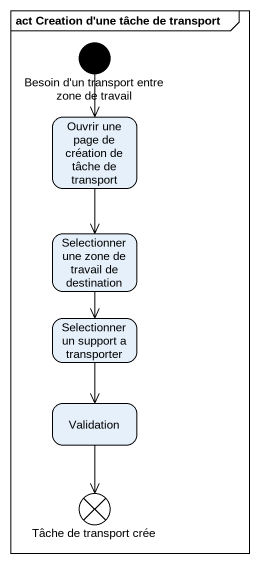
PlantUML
@startuml
mainframe act Creation d'une tâche de transport
hide empty description
state "Besoin d'un transport entre zone de travail" as Besoin_d_un_transport_entre <<start>>
state "Ouvrir une page de création de tâche de transport" as Ouvrir_une_page_de_création
state "Selectionner une zone de travail de destination" as Selectionner_une_zone_de
state "Selectionner un support a transporter" as Selectionner_un_support_a
state Validation
state "Tâche de transport crée" as Tâche_de_transport_crée <<end>>
Besoin_d_un_transport_entre --> Ouvrir_une_page_de_création
Ouvrir_une_page_de_création --> Selectionner_une_zone_de
Selectionner_une_zone_de --> Selectionner_un_support_a
Selectionner_un_support_a --> Validation
Validation --> Tâche_de_transport_crée
@enduml
